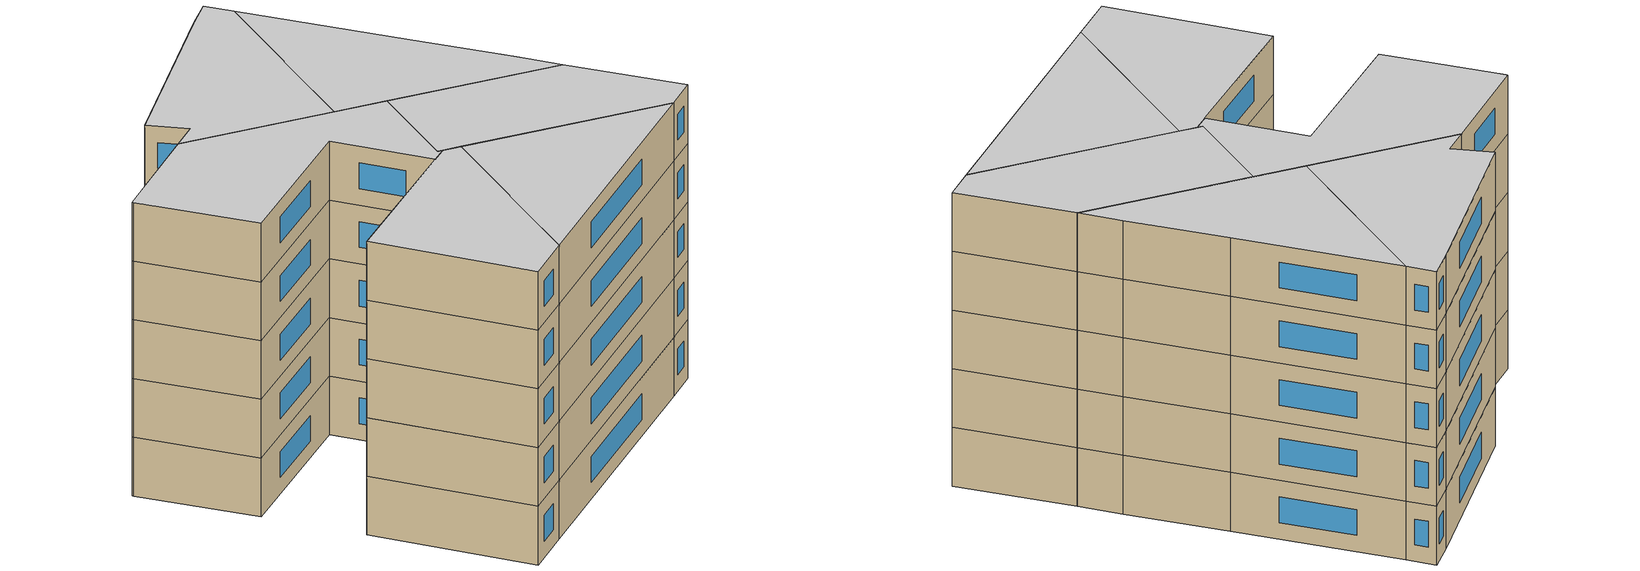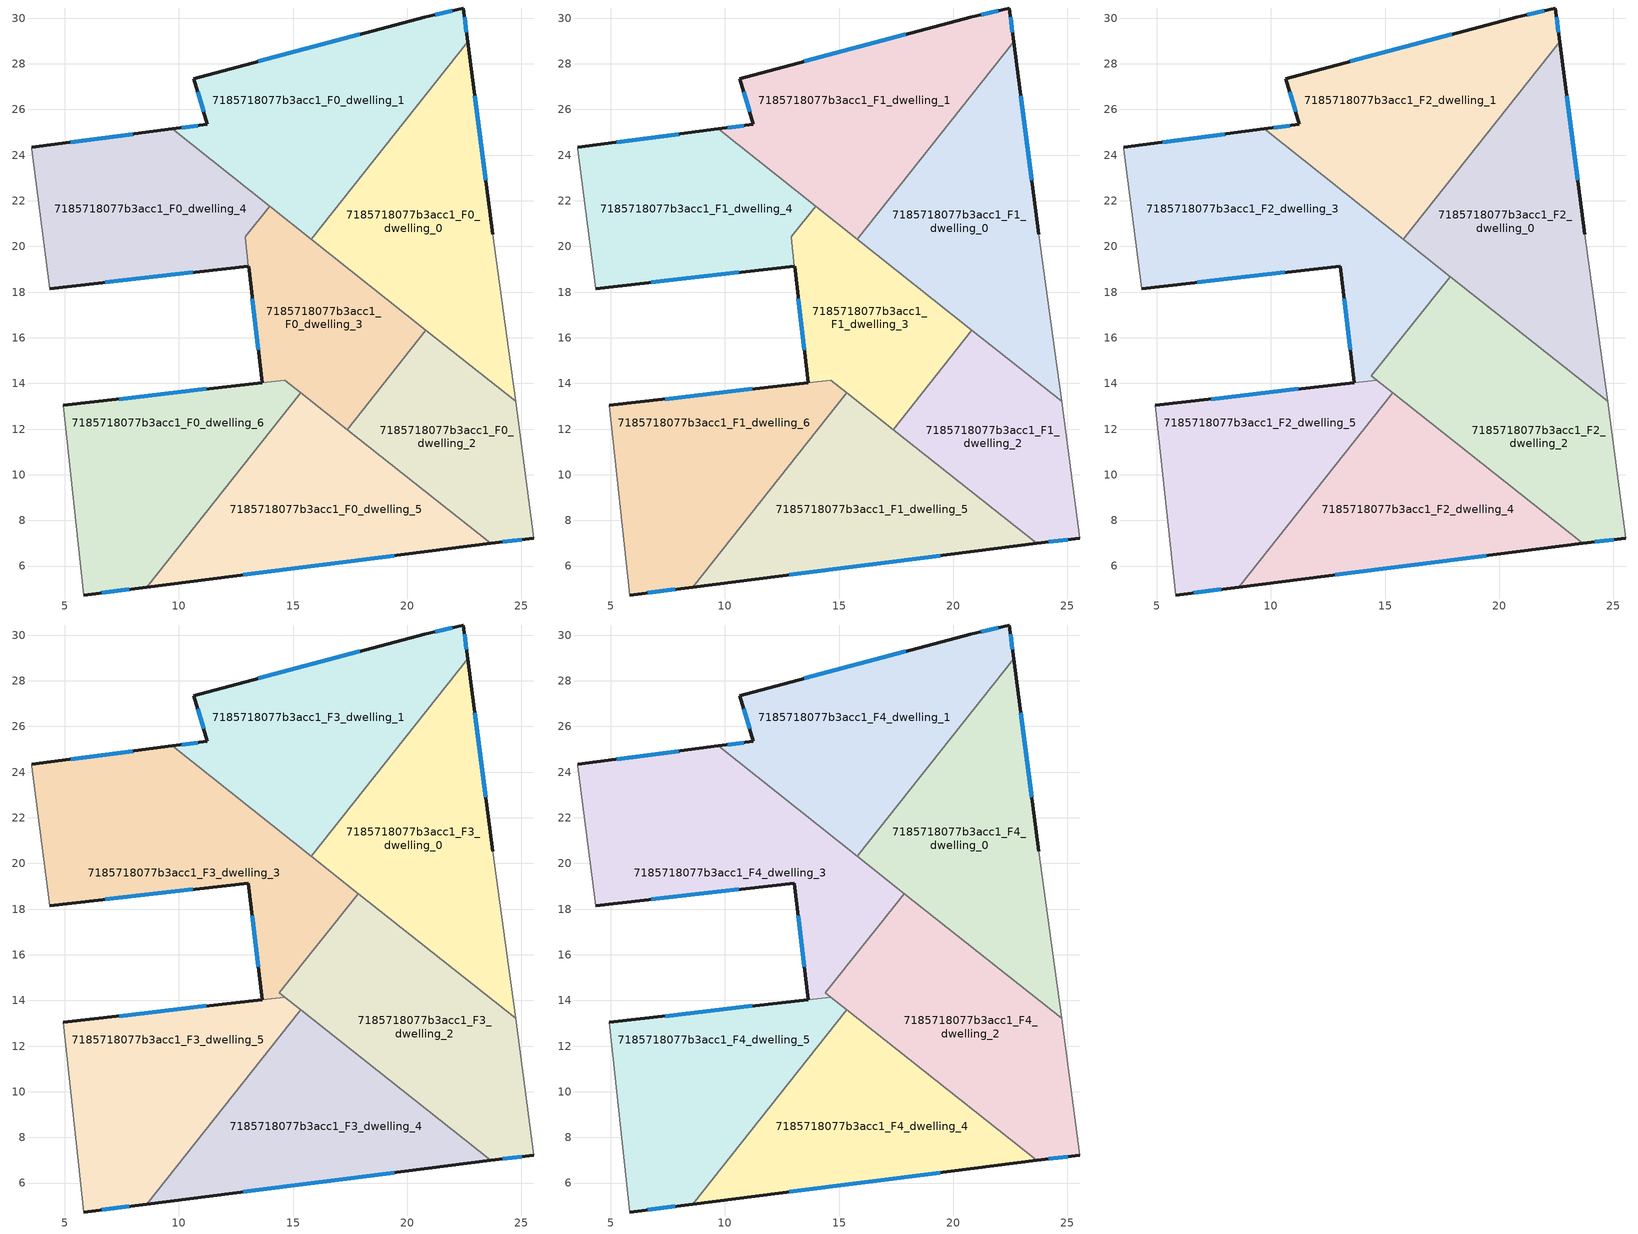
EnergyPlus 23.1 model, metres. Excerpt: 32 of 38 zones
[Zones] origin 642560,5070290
7185718077b3acc1_F0_dwelling_0
 floor ground (EU_floor_Construction): 22.65,28.97 23.75,20.54 24.45,15.44 24.75,13.21 15.79,20.32 z0
 wall outside (EU_wall_Construction): 23.75,20.54 22.65,28.97 z0:3
 wall to 7185718077b3acc1_F0_dwelling_1 (EU_wall_Construction): 22.65,28.97 15.79,20.32 z0:3
 wall adiabatic (EU_wall_Construction): 24.75,13.21 24.45,15.44 23.75,20.54 z0:3
 wall to 7185718077b3acc1_F0_dwelling_3 (EU_wall_Construction): 15.79,20.32 20.82,16.33 z0:3
 wall to 7185718077b3acc1_F0_dwelling_2 (EU_wall_Construction): 20.82,16.33 24.75,13.21 z0:3
 window (EU_Window_Construction): 23.44,22.9 22.96,26.61 z0.84:2.16
7185718077b3acc1_F0_dwelling_1
 floor ground (EU_floor_Construction): 22.45,30.45 22.65,28.97 15.79,20.32 9.7,25.15 11.25,25.35 10.65,27.35 20.75,30.05 z0
 wall outside (EU_wall_Construction): 22.65,28.97 22.45,30.45 20.75,30.05 10.65,27.35 11.25,25.35 9.7,25.15 z0:3
 wall to 7185718077b3acc1_F0_dwelling_4 (EU_wall_Construction): 9.7,25.15 13.97,21.76 z0:3
 wall to 7185718077b3acc1_F0_dwelling_3 (EU_wall_Construction): 13.97,21.76 15.79,20.32 z0:3
 window (EU_Window_Construction): 10.81,25.29 10.13,25.2 / 10.81,26.79 11.08,25.91 / 17.92,29.29 13.48,28.1 / 21.98,30.33 21.23,30.16 / 22.59,29.38 22.51,30.03 z0.84:2.16
7185718077b3acc1_F0_dwelling_2
 floor ground (EU_floor_Construction): 24.75,13.21 25.55,7.23 23.66,6.99 17.36,11.98 20.82,16.33 z0
 wall outside (EU_wall_Construction): 23.66,6.99 25.55,7.23 z0:3
 wall adiabatic (EU_wall_Construction): 25.55,7.23 24.75,13.21 z0:3
 wall to 7185718077b3acc1_F0_dwelling_3 (EU_wall_Construction): 20.82,16.33 17.36,11.98 z0:3
 wall to 7185718077b3acc1_F0_dwelling_5 (EU_wall_Construction): 17.36,11.98 23.66,6.99 z0:3
 window (EU_Window_Construction): 24.19,7.06 25.02,7.16 z0.84:2.16
7185718077b3acc1_F0_dwelling_3
 floor ground (EU_floor_Construction): 20.82,16.33 17.36,11.98 14.63,14.15 13.65,14.04 12.9,20.41 13.97,21.76 z0
 wall outside (EU_wall_Construction): 13.05,19.14 13.65,14.04 z0:3
 wall to 7185718077b3acc1_F0_dwelling_4 (EU_wall_Construction): 12.9,20.41 13.05,19.14 / 13.97,21.76 12.9,20.42 z0:3
 wall to 7185718077b3acc1_F0_dwelling_6 (EU_wall_Construction): 13.65,14.04 14.63,14.15 15.34,13.59 z0:3
 wall to 7185718077b3acc1_F0_dwelling_5 (EU_wall_Construction): 15.34,13.59 17.37,11.98 z0:3
 window (EU_Window_Construction): 13.21,17.71 13.48,15.47 z0.84:2.16
7185718077b3acc1_F0_dwelling_4
 floor ground (EU_floor_Construction): 13.97,21.76 12.9,20.41 13.05,19.14 4.34,18.14 3.54,24.25 3.54,24.35 9.7,25.15 z0
 wall outside (EU_wall_Construction): 9.7,25.15 3.54,24.35 / 4.34,18.14 13.05,19.14 z0:3
 wall adiabatic (EU_wall_Construction): 3.54,24.35 3.54,24.25 4.34,18.14 z0:3
 window (EU_Window_Construction): 7.97,24.92 5.27,24.57 / 6.78,18.42 10.61,18.86 z0.84:2.16
7185718077b3acc1_F0_dwelling_5
 floor ground (EU_floor_Construction): 23.66,6.99 8.6,5.08 15.34,13.59 z0
 wall outside (EU_wall_Construction): 8.6,5.08 23.66,6.99 z0:3
 wall to 7185718077b3acc1_F0_dwelling_6 (EU_wall_Construction): 15.34,13.59 8.6,5.08 z0:3
 window (EU_Window_Construction): 12.82,5.62 19.44,6.45 z0.84:2.16
7185718077b3acc1_F0_dwelling_6
 floor ground (EU_floor_Construction): 15.34,13.59 8.6,5.08 5.84,4.73 4.94,13.04 14.63,14.15 z0
 wall outside (EU_wall_Construction): 13.64,14.04 4.94,13.04 / 5.84,4.73 8.6,5.08 z0:3
 wall adiabatic (EU_wall_Construction): 4.94,13.04 5.84,4.73 z0:3
 window (EU_Window_Construction): 11.2,13.76 7.38,13.32 / 6.61,4.83 7.82,4.98 z0.84:2.16
7185718077b3acc1_F1_dwelling_0
 floor to 7185718077b3acc1_F0_dwelling_0 (EU_floor_Construction): 22.65,28.97 23.75,20.54 24.45,15.44 24.75,13.21 15.79,20.32 z3
 wall outside (EU_wall_Construction): 23.75,20.54 22.65,28.97 z3:6
 wall to 7185718077b3acc1_F1_dwelling_1 (EU_wall_Construction): 22.65,28.97 15.79,20.32 z3:6
 wall adiabatic (EU_wall_Construction): 24.75,13.21 24.45,15.44 23.75,20.54 z3:6
 wall to 7185718077b3acc1_F1_dwelling_3 (EU_wall_Construction): 15.79,20.32 20.82,16.33 z3:6
 wall to 7185718077b3acc1_F1_dwelling_2 (EU_wall_Construction): 20.82,16.33 24.75,13.21 z3:6
 window (EU_Window_Construction): 23.44,22.9 22.96,26.61 z3.84:5.16
7185718077b3acc1_F1_dwelling_1
 floor to 7185718077b3acc1_F0_dwelling_1 (EU_floor_Construction): 22.45,30.45 22.65,28.97 15.79,20.32 9.7,25.15 11.25,25.35 10.65,27.35 20.75,30.05 z3
 wall outside (EU_wall_Construction): 22.65,28.97 22.45,30.45 20.75,30.05 10.65,27.35 11.25,25.35 9.7,25.15 z3:6
 wall to 7185718077b3acc1_F1_dwelling_4 (EU_wall_Construction): 9.7,25.15 13.97,21.76 z3:6
 wall to 7185718077b3acc1_F1_dwelling_3 (EU_wall_Construction): 13.97,21.76 15.79,20.32 z3:6
 window (EU_Window_Construction): 10.81,25.29 10.13,25.2 / 10.81,26.79 11.08,25.91 / 17.92,29.29 13.48,28.1 / 21.98,30.33 21.23,30.16 / 22.59,29.38 22.51,30.03 z3.84:5.16
7185718077b3acc1_F1_dwelling_2
 floor to 7185718077b3acc1_F0_dwelling_2 (EU_floor_Construction): 24.75,13.21 25.55,7.23 23.66,6.99 17.36,11.98 20.82,16.33 z3
 wall outside (EU_wall_Construction): 23.66,6.99 25.55,7.23 z3:6
 wall adiabatic (EU_wall_Construction): 25.55,7.23 24.75,13.21 z3:6
 wall to 7185718077b3acc1_F1_dwelling_3 (EU_wall_Construction): 20.82,16.33 17.36,11.98 z3:6
 wall to 7185718077b3acc1_F1_dwelling_5 (EU_wall_Construction): 17.36,11.98 23.66,6.99 z3:6
 window (EU_Window_Construction): 24.19,7.06 25.02,7.16 z3.84:5.16
7185718077b3acc1_F1_dwelling_3
 floor to 7185718077b3acc1_F0_dwelling_3 (EU_floor_Construction): 20.82,16.33 17.36,11.98 14.63,14.15 13.65,14.04 12.9,20.42 13.97,21.76 z3
 wall outside (EU_wall_Construction): 13.05,19.14 13.65,14.04 z3:6
 wall to 7185718077b3acc1_F1_dwelling_4 (EU_wall_Construction): 12.9,20.41 13.05,19.14 / 13.97,21.76 12.9,20.42 z3:6
 wall to 7185718077b3acc1_F1_dwelling_6 (EU_wall_Construction): 13.65,14.04 14.63,14.15 15.34,13.59 z3:6
 wall to 7185718077b3acc1_F1_dwelling_5 (EU_wall_Construction): 15.34,13.59 17.37,11.98 z3:6
 window (EU_Window_Construction): 13.21,17.71 13.48,15.47 z3.84:5.16
7185718077b3acc1_F1_dwelling_4
 floor to 7185718077b3acc1_F0_dwelling_4 (EU_floor_Construction): 13.97,21.76 12.9,20.41 13.05,19.14 4.34,18.14 3.54,24.25 3.54,24.35 9.7,25.15 z3
 wall outside (EU_wall_Construction): 9.7,25.15 3.54,24.35 / 4.34,18.14 13.05,19.14 z3:6
 wall adiabatic (EU_wall_Construction): 3.54,24.35 3.54,24.25 4.34,18.14 z3:6
 window (EU_Window_Construction): 7.97,24.92 5.27,24.57 / 6.78,18.42 10.61,18.86 z3.84:5.16
7185718077b3acc1_F1_dwelling_5
 floor to 7185718077b3acc1_F0_dwelling_5 (EU_floor_Construction): 23.66,6.99 8.6,5.08 15.34,13.59 z3
 wall outside (EU_wall_Construction): 8.6,5.08 23.66,6.99 z3:6
 wall to 7185718077b3acc1_F1_dwelling_6 (EU_wall_Construction): 15.34,13.59 8.6,5.08 z3:6
 window (EU_Window_Construction): 12.82,5.62 19.44,6.45 z3.84:5.16
7185718077b3acc1_F1_dwelling_6
 floor to 7185718077b3acc1_F0_dwelling_6 (EU_floor_Construction): 15.34,13.59 8.6,5.08 5.84,4.73 4.94,13.04 14.63,14.15 z3
 wall outside (EU_wall_Construction): 13.64,14.04 4.94,13.04 / 5.84,4.73 8.6,5.08 z3:6
 wall adiabatic (EU_wall_Construction): 4.94,13.04 5.84,4.73 z3:6
 window (EU_Window_Construction): 11.2,13.76 7.38,13.32 / 6.61,4.83 7.82,4.98 z3.84:5.16
7185718077b3acc1_F2_dwelling_0
 floor to 7185718077b3acc1_F1_dwelling_0 (EU_floor_Construction): 22.65,28.97 23.75,20.54 24.45,15.44 24.75,13.21 15.79,20.32 z6
 wall outside (EU_wall_Construction): 23.75,20.54 22.65,28.97 z6:9
 wall to 7185718077b3acc1_F2_dwelling_1 (EU_wall_Construction): 22.65,28.97 15.79,20.32 z6:9
 wall adiabatic (EU_wall_Construction): 24.75,13.21 24.45,15.44 23.75,20.54 z6:9
 wall to 7185718077b3acc1_F2_dwelling_2 (EU_wall_Construction): 17.85,18.68 24.75,13.21 z6:9
 wall to 7185718077b3acc1_F2_dwelling_3 (EU_wall_Construction): 15.79,20.32 17.85,18.68 z6:9
 window (EU_Window_Construction): 23.44,22.9 22.96,26.61 z6.84:8.16
7185718077b3acc1_F2_dwelling_1
 floor to 7185718077b3acc1_F1_dwelling_1 (EU_floor_Construction): 22.45,30.45 22.65,28.97 15.79,20.32 9.7,25.15 11.25,25.35 10.65,27.35 20.75,30.05 z6
 wall outside (EU_wall_Construction): 22.65,28.97 22.45,30.45 20.75,30.05 10.65,27.35 11.25,25.35 9.7,25.15 z6:9
 wall to 7185718077b3acc1_F2_dwelling_3 (EU_wall_Construction): 9.7,25.15 15.79,20.32 z6:9
 window (EU_Window_Construction): 10.81,25.29 10.13,25.2 / 10.81,26.79 11.08,25.91 / 17.92,29.29 13.48,28.1 / 21.98,30.33 21.23,30.16 / 22.59,29.38 22.51,30.03 z6.84:8.16
7185718077b3acc1_F2_dwelling_2
 floor to 7185718077b3acc1_F1_dwelling_2 (EU_floor_Construction): 24.75,13.21 25.55,7.23 23.66,6.99 17.37,11.98 20.82,16.33 z6
 floor to 7185718077b3acc1_F1_dwelling_3 (EU_floor_Construction): 20.82,16.33 17.37,11.98 14.4,14.33 17.85,18.68 z6
 wall outside (EU_wall_Construction): 23.66,6.99 25.55,7.23 z6:9
 wall adiabatic (EU_wall_Construction): 25.55,7.23 24.75,13.21 z6:9
 wall to 7185718077b3acc1_F2_dwelling_3 (EU_wall_Construction): 17.85,18.68 14.4,14.33 14.63,14.15 z6:9
 wall to 7185718077b3acc1_F2_dwelling_4 (EU_wall_Construction): 15.34,13.59 23.66,6.99 z6:9
 wall to 7185718077b3acc1_F2_dwelling_5 (EU_wall_Construction): 14.63,14.15 15.34,13.59 z6:9
 window (EU_Window_Construction): 24.19,7.06 25.02,7.16 z6.84:8.16
7185718077b3acc1_F2_dwelling_3
 floor to 7185718077b3acc1_F1_dwelling_3 (EU_floor_Construction): 17.85,18.68 14.4,14.33 14.63,14.15 13.65,14.04 12.9,20.42 13.97,21.76 z6
 floor to 7185718077b3acc1_F1_dwelling_4 (EU_floor_Construction): 13.97,21.76 12.9,20.41 13.05,19.14 4.34,18.14 3.54,24.25 3.54,24.35 9.7,25.15 z6
 wall outside (EU_wall_Construction): 4.34,18.14 13.05,19.14 13.65,14.04 / 9.7,25.15 3.54,24.35 z6:9
 wall adiabatic (EU_wall_Construction): 3.54,24.35 3.54,24.25 4.34,18.14 z6:9
 wall to 7185718077b3acc1_F2_dwelling_5 (EU_wall_Construction): 13.65,14.04 14.63,14.15 z6:9
 window (EU_Window_Construction): 6.78,18.42 10.61,18.86 / 7.97,24.92 5.27,24.57 / 13.21,17.71 13.48,15.47 z6.84:8.16
7185718077b3acc1_F2_dwelling_4
 floor to 7185718077b3acc1_F1_dwelling_5 (EU_floor_Construction): 23.66,6.99 8.6,5.08 15.34,13.59 z6
 wall outside (EU_wall_Construction): 8.6,5.08 23.66,6.99 z6:9
 wall to 7185718077b3acc1_F2_dwelling_5 (EU_wall_Construction): 15.34,13.59 8.6,5.08 z6:9
 window (EU_Window_Construction): 12.82,5.62 19.44,6.45 z6.84:8.16
7185718077b3acc1_F2_dwelling_5
 floor to 7185718077b3acc1_F1_dwelling_6 (EU_floor_Construction): 15.34,13.59 8.6,5.08 5.84,4.73 4.94,13.04 14.63,14.15 z6
 wall outside (EU_wall_Construction): 13.64,14.04 4.94,13.04 / 5.84,4.73 8.6,5.08 z6:9
 wall adiabatic (EU_wall_Construction): 4.94,13.04 5.84,4.73 z6:9
 window (EU_Window_Construction): 11.2,13.76 7.38,13.32 / 6.61,4.83 7.82,4.98 z6.84:8.16
7185718077b3acc1_F3_dwelling_0
 floor to 7185718077b3acc1_F2_dwelling_0 (EU_floor_Construction): 22.65,28.97 23.75,20.54 24.45,15.44 24.75,13.21 15.79,20.32 z9
 wall outside (EU_wall_Construction): 23.75,20.54 22.65,28.97 z9:12
 wall to 7185718077b3acc1_F3_dwelling_1 (EU_wall_Construction): 22.65,28.97 15.79,20.32 z9:12
 wall adiabatic (EU_wall_Construction): 24.75,13.21 24.45,15.44 23.75,20.54 z9:12
 wall to 7185718077b3acc1_F3_dwelling_2 (EU_wall_Construction): 17.85,18.68 24.75,13.21 z9:12
 wall to 7185718077b3acc1_F3_dwelling_3 (EU_wall_Construction): 15.79,20.32 17.85,18.68 z9:12
 window (EU_Window_Construction): 23.44,22.9 22.96,26.61 z9.84:11.16
7185718077b3acc1_F3_dwelling_1
 floor to 7185718077b3acc1_F2_dwelling_1 (EU_floor_Construction): 22.45,30.45 22.65,28.97 15.79,20.32 9.7,25.15 11.25,25.35 10.65,27.35 20.75,30.05 z9
 wall outside (EU_wall_Construction): 22.65,28.97 22.45,30.45 20.75,30.05 10.65,27.35 11.25,25.35 9.7,25.15 z9:12
 wall to 7185718077b3acc1_F3_dwelling_3 (EU_wall_Construction): 9.7,25.15 15.79,20.32 z9:12
 window (EU_Window_Construction): 10.81,25.29 10.13,25.2 / 10.81,26.79 11.08,25.91 / 17.92,29.29 13.48,28.1 / 21.98,30.33 21.23,30.16 / 22.59,29.38 22.51,30.03 z9.84:11.16
7185718077b3acc1_F3_dwelling_2
 floor to 7185718077b3acc1_F2_dwelling_2 (EU_floor_Construction): 24.75,13.21 25.55,7.23 23.66,6.99 14.4,14.33 17.85,18.68 z9
 wall outside (EU_wall_Construction): 23.66,6.99 25.55,7.23 z9:12
 wall adiabatic (EU_wall_Construction): 25.55,7.23 24.75,13.21 z9:12
 wall to 7185718077b3acc1_F3_dwelling_3 (EU_wall_Construction): 17.85,18.68 14.4,14.33 14.63,14.15 z9:12
 wall to 7185718077b3acc1_F3_dwelling_4 (EU_wall_Construction): 15.34,13.59 23.66,6.99 z9:12
 wall to 7185718077b3acc1_F3_dwelling_5 (EU_wall_Construction): 14.63,14.15 15.34,13.59 z9:12
 window (EU_Window_Construction): 24.19,7.06 25.02,7.16 z9.84:11.16
7185718077b3acc1_F3_dwelling_3
 floor to 7185718077b3acc1_F2_dwelling_3 (EU_floor_Construction): 17.85,18.68 14.4,14.33 14.63,14.15 13.65,14.04 13.05,19.14 4.34,18.14 3.54,24.25 3.54,24.35 9.7,25.15 z9
 wall outside (EU_wall_Construction): 4.34,18.14 13.05,19.14 13.65,14.04 / 9.7,25.15 3.54,24.35 z9:12
 wall adiabatic (EU_wall_Construction): 3.54,24.35 3.54,24.25 4.34,18.14 z9:12
 wall to 7185718077b3acc1_F3_dwelling_5 (EU_wall_Construction): 13.65,14.04 14.63,14.15 z9:12
 window (EU_Window_Construction): 6.78,18.42 10.61,18.86 / 7.97,24.92 5.27,24.57 / 13.21,17.71 13.48,15.47 z9.84:11.16
7185718077b3acc1_F3_dwelling_4
 floor to 7185718077b3acc1_F2_dwelling_4 (EU_floor_Construction): 23.66,6.99 8.6,5.08 15.34,13.59 z9
 wall outside (EU_wall_Construction): 8.6,5.08 23.66,6.99 z9:12
 wall to 7185718077b3acc1_F3_dwelling_5 (EU_wall_Construction): 15.34,13.59 8.6,5.08 z9:12
 window (EU_Window_Construction): 12.82,5.62 19.44,6.45 z9.84:11.16
7185718077b3acc1_F3_dwelling_5
 floor to 7185718077b3acc1_F2_dwelling_5 (EU_floor_Construction): 15.34,13.59 8.6,5.08 5.84,4.73 4.94,13.04 14.63,14.15 z9
 wall outside (EU_wall_Construction): 13.64,14.04 4.94,13.04 / 5.84,4.73 8.6,5.08 z9:12
 wall adiabatic (EU_wall_Construction): 4.94,13.04 5.84,4.73 z9:12
 window (EU_Window_Construction): 11.2,13.76 7.38,13.32 / 6.61,4.83 7.82,4.98 z9.84:11.16
7185718077b3acc1_F4_dwelling_0
 floor to 7185718077b3acc1_F3_dwelling_0 (EU_floor_Construction): 22.65,28.97 23.75,20.54 24.45,15.44 24.75,13.21 15.79,20.32 z12
 wall outside (EU_wall_Construction): 23.75,20.54 22.65,28.97 z12:15
 wall to 7185718077b3acc1_F4_dwelling_1 (EU_wall_Construction): 22.65,28.97 15.79,20.32 z12:15
 wall adiabatic (EU_wall_Construction): 24.75,13.21 24.45,15.44 23.75,20.54 z12:15
 wall to 7185718077b3acc1_F4_dwelling_2 (EU_wall_Construction): 17.85,18.68 24.75,13.21 z12:15
 wall to 7185718077b3acc1_F4_dwelling_3 (EU_wall_Construction): 15.79,20.32 17.85,18.68 z12:15
 window (EU_Window_Construction): 23.44,22.9 22.96,26.61 z12.84:14.16
 ceiling to 7185718077b3acc1_F5_dwelling_0 (EU_floor_Construction): 24.75,13.21 24.45,15.44 23.75,20.54 22.65,28.97 15.79,20.32 z15
7185718077b3acc1_F4_dwelling_1
 floor to 7185718077b3acc1_F3_dwelling_1 (EU_floor_Construction): 22.45,30.45 22.65,28.97 15.79,20.32 9.7,25.15 11.25,25.35 10.65,27.35 20.75,30.05 z12
 wall outside (EU_wall_Construction): 22.65,28.97 22.45,30.45 20.75,30.05 10.65,27.35 11.25,25.35 9.7,25.15 z12:15
 wall to 7185718077b3acc1_F4_dwelling_3 (EU_wall_Construction): 9.7,25.15 15.79,20.32 z12:15
 window (EU_Window_Construction): 10.81,25.29 10.13,25.2 / 10.81,26.79 11.08,25.91 / 17.92,29.29 13.48,28.1 / 21.98,30.33 21.23,30.16 / 22.59,29.38 22.51,30.03 z12.84:14.16
 ceiling to 7185718077b3acc1_F5_dwelling_1 (EU_floor_Construction): 15.79,20.32 22.65,28.97 22.45,30.45 20.75,30.05 10.65,27.35 11.25,25.35 9.7,25.15 z15
7185718077b3acc1_F4_dwelling_2
 floor to 7185718077b3acc1_F3_dwelling_2 (EU_floor_Construction): 24.75,13.21 25.55,7.23 23.66,6.99 14.4,14.33 17.85,18.68 z12
 wall outside (EU_wall_Construction): 23.66,6.99 25.55,7.23 z12:15
 wall adiabatic (EU_wall_Construction): 25.55,7.23 24.75,13.21 z12:15
 wall to 7185718077b3acc1_F4_dwelling_3 (EU_wall_Construction): 17.85,18.68 14.4,14.33 14.63,14.15 z12:15
 wall to 7185718077b3acc1_F4_dwelling_4 (EU_wall_Construction): 15.34,13.59 23.66,6.99 z12:15
 wall to 7185718077b3acc1_F4_dwelling_5 (EU_wall_Construction): 14.63,14.15 15.34,13.59 z12:15
 window (EU_Window_Construction): 24.19,7.06 25.02,7.16 z12.84:14.16
 ceiling to 7185718077b3acc1_F5_dwelling_2 (EU_floor_Construction): 25.55,7.23 24.75,13.21 17.85,18.68 14.4,14.33 23.66,6.99 z15
7185718077b3acc1_F4_dwelling_3
 floor to 7185718077b3acc1_F3_dwelling_3 (EU_floor_Construction): 17.85,18.68 14.4,14.33 14.63,14.15 13.65,14.04 13.05,19.14 4.34,18.14 3.54,24.25 3.54,24.35 9.7,25.15 z12
 wall outside (EU_wall_Construction): 4.34,18.14 13.05,19.14 13.65,14.04 / 9.7,25.15 3.54,24.35 z12:15
 wall adiabatic (EU_wall_Construction): 3.54,24.35 3.54,24.25 4.34,18.14 z12:15
 wall to 7185718077b3acc1_F4_dwelling_5 (EU_wall_Construction): 13.65,14.04 14.63,14.15 z12:15
 window (EU_Window_Construction): 6.78,18.42 10.61,18.86 / 7.97,24.92 5.27,24.57 / 13.21,17.71 13.48,15.47 z12.84:14.16
 ceiling to 7185718077b3acc1_F5_dwelling_3 (EU_floor_Construction): 14.63,14.15 14.4,14.33 17.85,18.68 9.7,25.15 3.54,24.35 3.54,24.25 4.34,18.14 13.05,19.14 13.65,14.04 z15
7185718077b3acc1_F4_dwelling_4
 floor to 7185718077b3acc1_F3_dwelling_4 (EU_floor_Construction): 23.66,6.99 8.6,5.08 15.34,13.59 z12
 wall outside (EU_wall_Construction): 8.6,5.08 23.66,6.99 z12:15
 wall to 7185718077b3acc1_F4_dwelling_5 (EU_wall_Construction): 15.34,13.59 8.6,5.08 z12:15
 window (EU_Window_Construction): 12.82,5.62 19.44,6.45 z12.84:14.16
 ceiling to 7185718077b3acc1_F5_dwelling_4 (EU_floor_Construction): 23.66,6.99 15.34,13.59 8.6,5.08 z15
7185718077b3acc1_F4_dwelling_5
 floor to 7185718077b3acc1_F3_dwelling_5 (EU_floor_Construction): 15.34,13.59 8.6,5.08 5.84,4.73 4.94,13.04 14.63,14.15 z12
 wall outside (EU_wall_Construction): 13.64,14.04 4.94,13.04 / 5.84,4.73 8.6,5.08 z12:15
 wall adiabatic (EU_wall_Construction): 4.94,13.04 5.84,4.73 z12:15
 window (EU_Window_Construction): 11.2,13.76 7.38,13.32 / 6.61,4.83 7.82,4.98 z12.84:14.16
 ceiling to 7185718077b3acc1_F5_dwelling_5 (EU_floor_Construction): 8.6,5.08 15.34,13.59 14.63,14.15 4.94,13.04 5.84,4.73 z15
[Building]
EU S2 Campaign: North Axis=0; Terrain=City; Solar Distribution=FullExterior
[Site:Location]
Lyon-Bron: Latitude=45.75; Longitude=5; Time Zone=1; Elevation=198
[SizingPeriod:WeatherFileDays]
AnnualSizingPeriod: Begin Month=1; Begin Day of Month=1; End Month=12; End Day of Month=31; Day of Week for Start Day=Monday; Use Weather File Daylight Saving Period=No; Use Weather File Rain and Snow Indicators=No
[MATERIAL]
EU_InternalMass_Material: Roughness=MediumRough; Thickness=0.1; Conductivity=1; Density=1800; Specific Heat=900; Thermal Absorptance=0.9; Solar Absorptance=0.7; Visible Absorptance=0.7
[MATERIAL:NOMASS] Roughness=MediumRough; Thermal Absorptance=0.9; Solar Absorptance=0.7; Visible Absorptance=0.7
Name | Thermal Resistance
EU_wall_NoMass | 0.776494
EU_floor_NoMass | 0.421597
[WINDOWMATERIAL:SIMPLEGLAZINGSYSTEM]
EU_Window_SimpleGlazing: UFactor=4.24961; Solar Heat Gain Coefficient=0.83; Visible Transmittance=0.83
[CONSTRUCTION]
EU_wall_Construction: EU_wall_NoMass
EU_floor_Construction: EU_floor_NoMass
EU_Window_Construction: EU_Window_SimpleGlazing
EU_InternalMass_Construction: EU_InternalMass_Material
[ZONE] Type=1; Multiplier=1; Ceiling Height=autocalculate; Floor Area=autocalculate; Part of Total Floor Area=Yes
Name | Volume
7185718077b3acc1_F0_dwelling_0; 7185718077b3acc1_F1_dwelling_0; 7185718077b3acc1_F2_dwelling_0; 7185718077b3acc1_F3_dwelling_0; 7185718077b3acc1_F4_dwelling_0 | 189.045
7185718077b3acc1_F0_dwelling_1; 7185718077b3acc1_F1_dwelling_1; 7185718077b3acc1_F2_dwelling_1; 7185718077b3acc1_F3_dwelling_1; 7185718077b3acc1_F4_dwelling_1 | 189.064
7185718077b3acc1_F0_dwelling_2; 7185718077b3acc1_F1_dwelling_2 | 126.037
7185718077b3acc1_F2_dwelling_2; 7185718077b3acc1_F3_dwelling_2; 7185718077b3acc1_F4_dwelling_2 | 189.046
7185718077b3acc1_F0_dwelling_3 | 125.054
7185718077b3acc1_F1_dwelling_3 | 125.022
7185718077b3acc1_F2_dwelling_3; 7185718077b3acc1_F3_dwelling_3; 7185718077b3acc1_F4_dwelling_3 | 222.967
7185718077b3acc1_F0_dwelling_4; 7185718077b3acc1_F1_dwelling_4 | 160.95
7185718077b3acc1_F2_dwelling_4; 7185718077b3acc1_F3_dwelling_4; 7185718077b3acc1_F4_dwelling_4; 7185718077b3acc1_F0_dwelling_5; 7185718077b3acc1_F1_dwelling_5 | 172.86
7185718077b3acc1_F2_dwelling_5; 7185718077b3acc1_F0_dwelling_6 | 171.385
7185718077b3acc1_F3_dwelling_5; 7185718077b3acc1_F4_dwelling_5; 7185718077b3acc1_F1_dwelling_6 | 171.334
[INTERNALMASS] Construction=EU_InternalMass_Construction
Name | Zone or ZoneList | Surface Area
7185718077b3acc1_F0_dwelling_0_EU_InternalMass | 7185718077b3acc1_F0_dwelling_0 | 63.0152
7185718077b3acc1_F0_dwelling_1_EU_InternalMass | 7185718077b3acc1_F0_dwelling_1 | 63.0216
7185718077b3acc1_F0_dwelling_2_EU_InternalMass | 7185718077b3acc1_F0_dwelling_2 | 42.0121
7185718077b3acc1_F0_dwelling_3_EU_InternalMass | 7185718077b3acc1_F0_dwelling_3 | 41.6803
7185718077b3acc1_F0_dwelling_4_EU_InternalMass | 7185718077b3acc1_F0_dwelling_4 | 53.652
7185718077b3acc1_F0_dwelling_5_EU_InternalMass | 7185718077b3acc1_F0_dwelling_5 | 57.6203
7185718077b3acc1_F0_dwelling_6_EU_InternalMass | 7185718077b3acc1_F0_dwelling_6 | 57.1239
7185718077b3acc1_F1_dwelling_0_EU_InternalMass | 7185718077b3acc1_F1_dwelling_0 | 63.0152
7185718077b3acc1_F1_dwelling_1_EU_InternalMass | 7185718077b3acc1_F1_dwelling_1 | 63.0216
7185718077b3acc1_F1_dwelling_2_EU_InternalMass | 7185718077b3acc1_F1_dwelling_2 | 42.0121
7185718077b3acc1_F1_dwelling_3_EU_InternalMass | 7185718077b3acc1_F1_dwelling_3 | 41.6803
7185718077b3acc1_F1_dwelling_4_EU_InternalMass | 7185718077b3acc1_F1_dwelling_4 | 53.652
7185718077b3acc1_F1_dwelling_5_EU_InternalMass | 7185718077b3acc1_F1_dwelling_5 | 57.6203
7185718077b3acc1_F1_dwelling_6_EU_InternalMass | 7185718077b3acc1_F1_dwelling_6 | 57.1239
7185718077b3acc1_F2_dwelling_0_EU_InternalMass | 7185718077b3acc1_F2_dwelling_0 | 63.0152
7185718077b3acc1_F2_dwelling_1_EU_InternalMass | 7185718077b3acc1_F2_dwelling_1 | 63.0216
7185718077b3acc1_F2_dwelling_2_EU_InternalMass | 7185718077b3acc1_F2_dwelling_2 | 63.0154
7185718077b3acc1_F2_dwelling_3_EU_InternalMass | 7185718077b3acc1_F2_dwelling_3 | 74.3238
7185718077b3acc1_F2_dwelling_4_EU_InternalMass | 7185718077b3acc1_F2_dwelling_4 | 57.6203
7185718077b3acc1_F2_dwelling_5_EU_InternalMass | 7185718077b3acc1_F2_dwelling_5 | 57.1238
7185718077b3acc1_F3_dwelling_0_EU_InternalMass | 7185718077b3acc1_F3_dwelling_0 | 63.0152
7185718077b3acc1_F3_dwelling_1_EU_InternalMass | 7185718077b3acc1_F3_dwelling_1 | 63.0216
7185718077b3acc1_F3_dwelling_2_EU_InternalMass | 7185718077b3acc1_F3_dwelling_2 | 63.0154
7185718077b3acc1_F3_dwelling_3_EU_InternalMass | 7185718077b3acc1_F3_dwelling_3 | 74.3238
7185718077b3acc1_F3_dwelling_4_EU_InternalMass | 7185718077b3acc1_F3_dwelling_4 | 57.6203
7185718077b3acc1_F3_dwelling_5_EU_InternalMass | 7185718077b3acc1_F3_dwelling_5 | 57.1238
7185718077b3acc1_F4_dwelling_0_EU_InternalMass | 7185718077b3acc1_F4_dwelling_0 | 63.0152
7185718077b3acc1_F4_dwelling_1_EU_InternalMass | 7185718077b3acc1_F4_dwelling_1 | 63.0216
7185718077b3acc1_F4_dwelling_2_EU_InternalMass | 7185718077b3acc1_F4_dwelling_2 | 63.0154
7185718077b3acc1_F4_dwelling_3_EU_InternalMass | 7185718077b3acc1_F4_dwelling_3 | 74.3238
7185718077b3acc1_F4_dwelling_4_EU_InternalMass | 7185718077b3acc1_F4_dwelling_4 | 57.6203
7185718077b3acc1_F4_dwelling_5_EU_InternalMass | 7185718077b3acc1_F4_dwelling_5 | 57.1238
[OTHEREQUIPMENT] Fuel Type=Electricity; Design Level Calculation Method=Watts/Area; Power per Zone Floor Area=1; Fraction Latent=0; Fraction Radiant=0; Fraction Lost=0; Carbon Dioxide Generation Rate=0; EndUse Subcategory=EU_Step8_InternalGains
Name | Zone or ZoneList or Space or SpaceList | Schedule
EU_Step8_InternalGain_7185718077b3acc1_F0_dwelling_0_f000 | 7185718077b3acc1_F0_dwelling_0 | EU_Step8_GainSchedule_7185718077b3acc1_F0_dwelling_0_f000
EU_Step8_InternalGain_7185718077b3acc1_F0_dwelling_1_f000 | 7185718077b3acc1_F0_dwelling_1 | EU_Step8_GainSchedule_7185718077b3acc1_F0_dwelling_1_f000
EU_Step8_InternalGain_7185718077b3acc1_F0_dwelling_2_f000 | 7185718077b3acc1_F0_dwelling_2 | EU_Step8_GainSchedule_7185718077b3acc1_F0_dwelling_2_f000
EU_Step8_InternalGain_7185718077b3acc1_F0_dwelling_3_f000 | 7185718077b3acc1_F0_dwelling_3 | EU_Step8_GainSchedule_7185718077b3acc1_F0_dwelling_3_f000
EU_Step8_InternalGain_7185718077b3acc1_F0_dwelling_4_f000 | 7185718077b3acc1_F0_dwelling_4 | EU_Step8_GainSchedule_7185718077b3acc1_F0_dwelling_4_f000
EU_Step8_InternalGain_7185718077b3acc1_F0_dwelling_5_f000 | 7185718077b3acc1_F0_dwelling_5 | EU_Step8_GainSchedule_7185718077b3acc1_F0_dwelling_5_f000
EU_Step8_InternalGain_7185718077b3acc1_F0_dwelling_6_f000 | 7185718077b3acc1_F0_dwelling_6 | EU_Step8_GainSchedule_7185718077b3acc1_F0_dwelling_6_f000
EU_Step8_InternalGain_7185718077b3acc1_F1_dwelling_0_f000 | 7185718077b3acc1_F1_dwelling_0 | EU_Step8_GainSchedule_7185718077b3acc1_F1_dwelling_0_f000
EU_Step8_InternalGain_7185718077b3acc1_F1_dwelling_1_f000 | 7185718077b3acc1_F1_dwelling_1 | EU_Step8_GainSchedule_7185718077b3acc1_F1_dwelling_1_f000
EU_Step8_InternalGain_7185718077b3acc1_F1_dwelling_2_f000 | 7185718077b3acc1_F1_dwelling_2 | EU_Step8_GainSchedule_7185718077b3acc1_F1_dwelling_2_f000
EU_Step8_InternalGain_7185718077b3acc1_F1_dwelling_3_f000 | 7185718077b3acc1_F1_dwelling_3 | EU_Step8_GainSchedule_7185718077b3acc1_F1_dwelling_3_f000
EU_Step8_InternalGain_7185718077b3acc1_F1_dwelling_4_f000 | 7185718077b3acc1_F1_dwelling_4 | EU_Step8_GainSchedule_7185718077b3acc1_F1_dwelling_4_f000
EU_Step8_InternalGain_7185718077b3acc1_F1_dwelling_5_f000 | 7185718077b3acc1_F1_dwelling_5 | EU_Step8_GainSchedule_7185718077b3acc1_F1_dwelling_5_f000
EU_Step8_InternalGain_7185718077b3acc1_F1_dwelling_6_f000 | 7185718077b3acc1_F1_dwelling_6 | EU_Step8_GainSchedule_7185718077b3acc1_F1_dwelling_6_f000
EU_Step8_InternalGain_7185718077b3acc1_F2_dwelling_0_f000 | 7185718077b3acc1_F2_dwelling_0 | EU_Step8_GainSchedule_7185718077b3acc1_F2_dwelling_0_f000
EU_Step8_InternalGain_7185718077b3acc1_F2_dwelling_1_f000 | 7185718077b3acc1_F2_dwelling_1 | EU_Step8_GainSchedule_7185718077b3acc1_F2_dwelling_1_f000
EU_Step8_InternalGain_7185718077b3acc1_F2_dwelling_2_f000 | 7185718077b3acc1_F2_dwelling_2 | EU_Step8_GainSchedule_7185718077b3acc1_F2_dwelling_2_f000
EU_Step8_InternalGain_7185718077b3acc1_F2_dwelling_3_f000 | 7185718077b3acc1_F2_dwelling_3 | EU_Step8_GainSchedule_7185718077b3acc1_F2_dwelling_3_f000
EU_Step8_InternalGain_7185718077b3acc1_F2_dwelling_4_f000 | 7185718077b3acc1_F2_dwelling_4 | EU_Step8_GainSchedule_7185718077b3acc1_F2_dwelling_4_f000
EU_Step8_InternalGain_7185718077b3acc1_F2_dwelling_5_f000 | 7185718077b3acc1_F2_dwelling_5 | EU_Step8_GainSchedule_7185718077b3acc1_F2_dwelling_5_f000
EU_Step8_InternalGain_7185718077b3acc1_F3_dwelling_0_f000 | 7185718077b3acc1_F3_dwelling_0 | EU_Step8_GainSchedule_7185718077b3acc1_F3_dwelling_0_f000
EU_Step8_InternalGain_7185718077b3acc1_F3_dwelling_1_f000 | 7185718077b3acc1_F3_dwelling_1 | EU_Step8_GainSchedule_7185718077b3acc1_F3_dwelling_1_f000
EU_Step8_InternalGain_7185718077b3acc1_F3_dwelling_2_f000 | 7185718077b3acc1_F3_dwelling_2 | EU_Step8_GainSchedule_7185718077b3acc1_F3_dwelling_2_f000
EU_Step8_InternalGain_7185718077b3acc1_F3_dwelling_3_f000 | 7185718077b3acc1_F3_dwelling_3 | EU_Step8_GainSchedule_7185718077b3acc1_F3_dwelling_3_f000
EU_Step8_InternalGain_7185718077b3acc1_F3_dwelling_4_f000 | 7185718077b3acc1_F3_dwelling_4 | EU_Step8_GainSchedule_7185718077b3acc1_F3_dwelling_4_f000
EU_Step8_InternalGain_7185718077b3acc1_F3_dwelling_5_f000 | 7185718077b3acc1_F3_dwelling_5 | EU_Step8_GainSchedule_7185718077b3acc1_F3_dwelling_5_f000
EU_Step8_InternalGain_7185718077b3acc1_F4_dwelling_0_f000 | 7185718077b3acc1_F4_dwelling_0 | EU_Step8_GainSchedule_7185718077b3acc1_F4_dwelling_0_f000
EU_Step8_InternalGain_7185718077b3acc1_F4_dwelling_1_f000 | 7185718077b3acc1_F4_dwelling_1 | EU_Step8_GainSchedule_7185718077b3acc1_F4_dwelling_1_f000
EU_Step8_InternalGain_7185718077b3acc1_F4_dwelling_2_f000 | 7185718077b3acc1_F4_dwelling_2 | EU_Step8_GainSchedule_7185718077b3acc1_F4_dwelling_2_f000
EU_Step8_InternalGain_7185718077b3acc1_F4_dwelling_3_f000 | 7185718077b3acc1_F4_dwelling_3 | EU_Step8_GainSchedule_7185718077b3acc1_F4_dwelling_3_f000
EU_Step8_InternalGain_7185718077b3acc1_F4_dwelling_4_f000 | 7185718077b3acc1_F4_dwelling_4 | EU_Step8_GainSchedule_7185718077b3acc1_F4_dwelling_4_f000
EU_Step8_InternalGain_7185718077b3acc1_F4_dwelling_5_f000 | 7185718077b3acc1_F4_dwelling_5 | EU_Step8_GainSchedule_7185718077b3acc1_F4_dwelling_5_f000
[ZONEVENTILATION:DESIGNFLOWRATE] Schedule=EU_AlwaysOn; Design Flow Rate Calculation Method=AirChanges/Hour; Air Changes per Hour=0.693814; Ventilation Type=Natural; Fan Pressure Rise=0; Fan Total Efficiency=1; Constant Term Coefficient=1; Temperature Term Coefficient=0; Velocity Term Coefficient=0; Velocity Squared Term Coefficient=0; Minimum Indoor Temperature=-100; Maximum Indoor Temperature=100; Delta Temperature=-100; Minimum Outdoor Temperature=-100; Maximum Outdoor Temperature=100; Maximum Wind Speed=40
Name | Zone or ZoneList or Space or SpaceList
EU_ConstantAir_7185718077b3acc1_F0_dwelling_0 | 7185718077b3acc1_F0_dwelling_0
EU_ConstantAir_7185718077b3acc1_F0_dwelling_1 | 7185718077b3acc1_F0_dwelling_1
EU_ConstantAir_7185718077b3acc1_F0_dwelling_2 | 7185718077b3acc1_F0_dwelling_2
EU_ConstantAir_7185718077b3acc1_F0_dwelling_3 | 7185718077b3acc1_F0_dwelling_3
EU_ConstantAir_7185718077b3acc1_F0_dwelling_4 | 7185718077b3acc1_F0_dwelling_4
EU_ConstantAir_7185718077b3acc1_F0_dwelling_5 | 7185718077b3acc1_F0_dwelling_5
EU_ConstantAir_7185718077b3acc1_F0_dwelling_6 | 7185718077b3acc1_F0_dwelling_6
EU_ConstantAir_7185718077b3acc1_F1_dwelling_0 | 7185718077b3acc1_F1_dwelling_0
EU_ConstantAir_7185718077b3acc1_F1_dwelling_1 | 7185718077b3acc1_F1_dwelling_1
EU_ConstantAir_7185718077b3acc1_F1_dwelling_2 | 7185718077b3acc1_F1_dwelling_2
EU_ConstantAir_7185718077b3acc1_F1_dwelling_3 | 7185718077b3acc1_F1_dwelling_3
EU_ConstantAir_7185718077b3acc1_F1_dwelling_4 | 7185718077b3acc1_F1_dwelling_4
EU_ConstantAir_7185718077b3acc1_F1_dwelling_5 | 7185718077b3acc1_F1_dwelling_5
EU_ConstantAir_7185718077b3acc1_F1_dwelling_6 | 7185718077b3acc1_F1_dwelling_6
EU_ConstantAir_7185718077b3acc1_F2_dwelling_0 | 7185718077b3acc1_F2_dwelling_0
EU_ConstantAir_7185718077b3acc1_F2_dwelling_1 | 7185718077b3acc1_F2_dwelling_1
EU_ConstantAir_7185718077b3acc1_F2_dwelling_2 | 7185718077b3acc1_F2_dwelling_2
EU_ConstantAir_7185718077b3acc1_F2_dwelling_3 | 7185718077b3acc1_F2_dwelling_3
EU_ConstantAir_7185718077b3acc1_F2_dwelling_4 | 7185718077b3acc1_F2_dwelling_4
EU_ConstantAir_7185718077b3acc1_F2_dwelling_5 | 7185718077b3acc1_F2_dwelling_5
EU_ConstantAir_7185718077b3acc1_F3_dwelling_0 | 7185718077b3acc1_F3_dwelling_0
EU_ConstantAir_7185718077b3acc1_F3_dwelling_1 | 7185718077b3acc1_F3_dwelling_1
EU_ConstantAir_7185718077b3acc1_F3_dwelling_2 | 7185718077b3acc1_F3_dwelling_2
EU_ConstantAir_7185718077b3acc1_F3_dwelling_3 | 7185718077b3acc1_F3_dwelling_3
EU_ConstantAir_7185718077b3acc1_F3_dwelling_4 | 7185718077b3acc1_F3_dwelling_4
EU_ConstantAir_7185718077b3acc1_F3_dwelling_5 | 7185718077b3acc1_F3_dwelling_5
EU_ConstantAir_7185718077b3acc1_F4_dwelling_0 | 7185718077b3acc1_F4_dwelling_0
EU_ConstantAir_7185718077b3acc1_F4_dwelling_1 | 7185718077b3acc1_F4_dwelling_1
EU_ConstantAir_7185718077b3acc1_F4_dwelling_2 | 7185718077b3acc1_F4_dwelling_2
EU_ConstantAir_7185718077b3acc1_F4_dwelling_3 | 7185718077b3acc1_F4_dwelling_3
EU_ConstantAir_7185718077b3acc1_F4_dwelling_4 | 7185718077b3acc1_F4_dwelling_4
EU_ConstantAir_7185718077b3acc1_F4_dwelling_5 | 7185718077b3acc1_F4_dwelling_5
[HVACTEMPLATE:THERMOSTAT] Constant Heating Setpoint=20; Constant Cooling Setpoint=50
EU_HeatOnly_7185718077b3acc1_F0_dwelling_0; EU_HeatOnly_7185718077b3acc1_F0_dwelling_1; EU_HeatOnly_7185718077b3acc1_F0_dwelling_2; EU_HeatOnly_7185718077b3acc1_F0_dwelling_3; EU_HeatOnly_7185718077b3acc1_F0_dwelling_4; EU_HeatOnly_7185718077b3acc1_F0_dwelling_5; EU_HeatOnly_7185718077b3acc1_F0_dwelling_6; EU_HeatOnly_7185718077b3acc1_F1_dwelling_0; EU_HeatOnly_7185718077b3acc1_F1_dwelling_1; EU_HeatOnly_7185718077b3acc1_F1_dwelling_2; EU_HeatOnly_7185718077b3acc1_F1_dwelling_3; EU_HeatOnly_7185718077b3acc1_F1_dwelling_4; EU_HeatOnly_7185718077b3acc1_F1_dwelling_5; EU_HeatOnly_7185718077b3acc1_F1_dwelling_6; EU_HeatOnly_7185718077b3acc1_F2_dwelling_0; EU_HeatOnly_7185718077b3acc1_F2_dwelling_1; EU_HeatOnly_7185718077b3acc1_F2_dwelling_2; EU_HeatOnly_7185718077b3acc1_F2_dwelling_3; EU_HeatOnly_7185718077b3acc1_F2_dwelling_4; EU_HeatOnly_7185718077b3acc1_F2_dwelling_5; EU_HeatOnly_7185718077b3acc1_F3_dwelling_0; EU_HeatOnly_7185718077b3acc1_F3_dwelling_1; EU_HeatOnly_7185718077b3acc1_F3_dwelling_2; EU_HeatOnly_7185718077b3acc1_F3_dwelling_3; EU_HeatOnly_7185718077b3acc1_F3_dwelling_4; EU_HeatOnly_7185718077b3acc1_F3_dwelling_5; EU_HeatOnly_7185718077b3acc1_F4_dwelling_0; EU_HeatOnly_7185718077b3acc1_F4_dwelling_1; EU_HeatOnly_7185718077b3acc1_F4_dwelling_2; EU_HeatOnly_7185718077b3acc1_F4_dwelling_3; EU_HeatOnly_7185718077b3acc1_F4_dwelling_4; EU_HeatOnly_7185718077b3acc1_F4_dwelling_5; EU_HeatOnly_7185718077b3acc1_F5_dwelling_0; EU_HeatOnly_7185718077b3acc1_F5_dwelling_1; EU_HeatOnly_7185718077b3acc1_F5_dwelling_2; EU_HeatOnly_7185718077b3acc1_F5_dwelling_3; EU_HeatOnly_7185718077b3acc1_F5_dwelling_4; EU_HeatOnly_7185718077b3acc1_F5_dwelling_5
[HVACTEMPLATE:ZONE:IDEALLOADSAIRSYSTEM] System Availability Schedule=EU_AlwaysOn; Maximum Heating Supply Air Temperature=50; Minimum Cooling Supply Air Temperature=13; Maximum Heating Supply Air Humidity Ratio=0.0156; Minimum Cooling Supply Air Humidity Ratio=0.0077; Heating Limit=NoLimit; Cooling Limit=NoLimit; Heating Availability Schedule=EU_AlwaysOn; Cooling Availability Schedule=EU_CoolingOff; Dehumidification Control Type=ConstantSensibleHeatRatio; Cooling Sensible Heat Ratio=0.7; Dehumidification Setpoint=60; Humidification Control Type=None; Humidification Setpoint=30; Outdoor Air Method=None; Outdoor Air Flow Rate per Person=0.00944; Outdoor Air Flow Rate per Zone Floor Area=0; Outdoor Air Flow Rate per Zone=0; Demand Controlled Ventilation Type=None; Outdoor Air Economizer Type=NoEconomizer; Heat Recovery Type=None; Sensible Heat Recovery Effectiveness=0.7; Latent Heat Recovery Effectiveness=0.65
Name | Template Thermostat
7185718077b3acc1_F0_dwelling_0 | EU_HeatOnly_7185718077b3acc1_F0_dwelling_0
7185718077b3acc1_F0_dwelling_1 | EU_HeatOnly_7185718077b3acc1_F0_dwelling_1
7185718077b3acc1_F0_dwelling_2 | EU_HeatOnly_7185718077b3acc1_F0_dwelling_2
7185718077b3acc1_F0_dwelling_3 | EU_HeatOnly_7185718077b3acc1_F0_dwelling_3
7185718077b3acc1_F0_dwelling_4 | EU_HeatOnly_7185718077b3acc1_F0_dwelling_4
7185718077b3acc1_F0_dwelling_5 | EU_HeatOnly_7185718077b3acc1_F0_dwelling_5
7185718077b3acc1_F0_dwelling_6 | EU_HeatOnly_7185718077b3acc1_F0_dwelling_6
7185718077b3acc1_F1_dwelling_0 | EU_HeatOnly_7185718077b3acc1_F1_dwelling_0
7185718077b3acc1_F1_dwelling_1 | EU_HeatOnly_7185718077b3acc1_F1_dwelling_1
7185718077b3acc1_F1_dwelling_2 | EU_HeatOnly_7185718077b3acc1_F1_dwelling_2
7185718077b3acc1_F1_dwelling_3 | EU_HeatOnly_7185718077b3acc1_F1_dwelling_3
7185718077b3acc1_F1_dwelling_4 | EU_HeatOnly_7185718077b3acc1_F1_dwelling_4
7185718077b3acc1_F1_dwelling_5 | EU_HeatOnly_7185718077b3acc1_F1_dwelling_5
7185718077b3acc1_F1_dwelling_6 | EU_HeatOnly_7185718077b3acc1_F1_dwelling_6
7185718077b3acc1_F2_dwelling_0 | EU_HeatOnly_7185718077b3acc1_F2_dwelling_0
7185718077b3acc1_F2_dwelling_1 | EU_HeatOnly_7185718077b3acc1_F2_dwelling_1
7185718077b3acc1_F2_dwelling_2 | EU_HeatOnly_7185718077b3acc1_F2_dwelling_2
7185718077b3acc1_F2_dwelling_3 | EU_HeatOnly_7185718077b3acc1_F2_dwelling_3
7185718077b3acc1_F2_dwelling_4 | EU_HeatOnly_7185718077b3acc1_F2_dwelling_4
7185718077b3acc1_F2_dwelling_5 | EU_HeatOnly_7185718077b3acc1_F2_dwelling_5
7185718077b3acc1_F3_dwelling_0 | EU_HeatOnly_7185718077b3acc1_F3_dwelling_0
7185718077b3acc1_F3_dwelling_1 | EU_HeatOnly_7185718077b3acc1_F3_dwelling_1
7185718077b3acc1_F3_dwelling_2 | EU_HeatOnly_7185718077b3acc1_F3_dwelling_2
7185718077b3acc1_F3_dwelling_3 | EU_HeatOnly_7185718077b3acc1_F3_dwelling_3
7185718077b3acc1_F3_dwelling_4 | EU_HeatOnly_7185718077b3acc1_F3_dwelling_4
7185718077b3acc1_F3_dwelling_5 | EU_HeatOnly_7185718077b3acc1_F3_dwelling_5
7185718077b3acc1_F4_dwelling_0 | EU_HeatOnly_7185718077b3acc1_F4_dwelling_0
7185718077b3acc1_F4_dwelling_1 | EU_HeatOnly_7185718077b3acc1_F4_dwelling_1
7185718077b3acc1_F4_dwelling_2 | EU_HeatOnly_7185718077b3acc1_F4_dwelling_2
7185718077b3acc1_F4_dwelling_3 | EU_HeatOnly_7185718077b3acc1_F4_dwelling_3
7185718077b3acc1_F4_dwelling_4 | EU_HeatOnly_7185718077b3acc1_F4_dwelling_4
7185718077b3acc1_F4_dwelling_5 | EU_HeatOnly_7185718077b3acc1_F4_dwelling_5
[SIZING:ZONE] Zone Cooling Design Supply Air Temperature Input Method=SupplyAirTemperature; Zone Cooling Design Supply Air Temperature=13; Zone Heating Design Supply Air Temperature Input Method=SupplyAirTemperature; Zone Heating Design Supply Air Temperature=50; Zone Cooling Design Supply Air Humidity Ratio=0.008; Zone Heating Design Supply Air Humidity Ratio=0.008; Cooling Design Air Flow Method=DesignDay; Cooling Design Air Flow Rate=0; Cooling Minimum Air Flow per Zone Floor Area=0.000762; Cooling Minimum Air Flow=0; Cooling Minimum Air Flow Fraction=0.2; Heating Design Air Flow Method=DesignDay; Heating Design Air Flow Rate=0; Heating Maximum Air Flow per Zone Floor Area=0.002032; Heating Maximum Air Flow=0.141576; Heating Maximum Air Flow Fraction=0.3; Account for Dedicated Outdoor Air System=No; Dedicated Outdoor Air System Control Strategy=NeutralSupplyAir; Dedicated Outdoor Air Low Setpoint Temperature for Design=autosize; Dedicated Outdoor Air High Setpoint Temperature for Design=autosize; Zone Load Sizing Method=Sensible Load Only No Latent Load; Zone Latent Cooling Design Supply Air Humidity Ratio Input Method=HumidityRatioDifference; Zone Cooling Design Supply Air Humidity Ratio Difference=0.005; Zone Latent Heating Design Supply Air Humidity Ratio Input Method=HumidityRatioDifference; Zone Humidification Design Supply Air Humidity Ratio Difference=0.005
7185718077b3acc1_F0_dwelling_0; 7185718077b3acc1_F0_dwelling_1; 7185718077b3acc1_F0_dwelling_2; 7185718077b3acc1_F0_dwelling_3; 7185718077b3acc1_F0_dwelling_4; 7185718077b3acc1_F0_dwelling_5; 7185718077b3acc1_F0_dwelling_6; 7185718077b3acc1_F1_dwelling_0; 7185718077b3acc1_F1_dwelling_1; 7185718077b3acc1_F1_dwelling_2; 7185718077b3acc1_F1_dwelling_3; 7185718077b3acc1_F1_dwelling_4; 7185718077b3acc1_F1_dwelling_5; 7185718077b3acc1_F1_dwelling_6; 7185718077b3acc1_F2_dwelling_0; 7185718077b3acc1_F2_dwelling_1; 7185718077b3acc1_F2_dwelling_2; 7185718077b3acc1_F2_dwelling_3; 7185718077b3acc1_F2_dwelling_4; 7185718077b3acc1_F2_dwelling_5; 7185718077b3acc1_F3_dwelling_0; 7185718077b3acc1_F3_dwelling_1; 7185718077b3acc1_F3_dwelling_2; 7185718077b3acc1_F3_dwelling_3; 7185718077b3acc1_F3_dwelling_4; 7185718077b3acc1_F3_dwelling_5; 7185718077b3acc1_F4_dwelling_0; 7185718077b3acc1_F4_dwelling_1; 7185718077b3acc1_F4_dwelling_2; 7185718077b3acc1_F4_dwelling_3; 7185718077b3acc1_F4_dwelling_4; 7185718077b3acc1_F4_dwelling_5
[SCHEDULE:CONSTANT]
Name | Hourly Value
EU_AlwaysOn | 1
EU_CoolingOff | 0
[SCHEDULE:FILE] Column Number=1; Rows to Skip at Top=0; Number of Hours of Data=8760; Column Separator=Comma; Interpolate to Timestep=No; Minutes per Item=60; Adjust Schedule for Daylight Savings=Yes
Name | File
EU_Step8_GainSchedule_7185718077b3acc1_F0_dwelling_0_f000 | ../../schedules/7185718077b3acc1/7185718077b3acc1_F0_dwelling_0_f000_gain.csv
EU_Step8_GainSchedule_7185718077b3acc1_F0_dwelling_1_f000 | ../../schedules/7185718077b3acc1/7185718077b3acc1_F0_dwelling_1_f000_gain.csv
EU_Step8_GainSchedule_7185718077b3acc1_F0_dwelling_2_f000 | ../../schedules/7185718077b3acc1/7185718077b3acc1_F0_dwelling_2_f000_gain.csv
EU_Step8_GainSchedule_7185718077b3acc1_F0_dwelling_3_f000 | ../../schedules/7185718077b3acc1/7185718077b3acc1_F0_dwelling_3_f000_gain.csv
EU_Step8_GainSchedule_7185718077b3acc1_F0_dwelling_4_f000 | ../../schedules/7185718077b3acc1/7185718077b3acc1_F0_dwelling_4_f000_gain.csv
EU_Step8_GainSchedule_7185718077b3acc1_F0_dwelling_5_f000 | ../../schedules/7185718077b3acc1/7185718077b3acc1_F0_dwelling_5_f000_gain.csv
EU_Step8_GainSchedule_7185718077b3acc1_F0_dwelling_6_f000 | ../../schedules/7185718077b3acc1/7185718077b3acc1_F0_dwelling_6_f000_gain.csv
EU_Step8_GainSchedule_7185718077b3acc1_F1_dwelling_0_f000 | ../../schedules/7185718077b3acc1/7185718077b3acc1_F1_dwelling_0_f000_gain.csv
EU_Step8_GainSchedule_7185718077b3acc1_F1_dwelling_1_f000 | ../../schedules/7185718077b3acc1/7185718077b3acc1_F1_dwelling_1_f000_gain.csv
EU_Step8_GainSchedule_7185718077b3acc1_F1_dwelling_2_f000 | ../../schedules/7185718077b3acc1/7185718077b3acc1_F1_dwelling_2_f000_gain.csv
EU_Step8_GainSchedule_7185718077b3acc1_F1_dwelling_3_f000 | ../../schedules/7185718077b3acc1/7185718077b3acc1_F1_dwelling_3_f000_gain.csv
EU_Step8_GainSchedule_7185718077b3acc1_F1_dwelling_4_f000 | ../../schedules/7185718077b3acc1/7185718077b3acc1_F1_dwelling_4_f000_gain.csv
EU_Step8_GainSchedule_7185718077b3acc1_F1_dwelling_5_f000 | ../../schedules/7185718077b3acc1/7185718077b3acc1_F1_dwelling_5_f000_gain.csv
EU_Step8_GainSchedule_7185718077b3acc1_F1_dwelling_6_f000 | ../../schedules/7185718077b3acc1/7185718077b3acc1_F1_dwelling_6_f000_gain.csv
EU_Step8_GainSchedule_7185718077b3acc1_F2_dwelling_0_f000 | ../../schedules/7185718077b3acc1/7185718077b3acc1_F2_dwelling_0_f000_gain.csv
EU_Step8_GainSchedule_7185718077b3acc1_F2_dwelling_1_f000 | ../../schedules/7185718077b3acc1/7185718077b3acc1_F2_dwelling_1_f000_gain.csv
EU_Step8_GainSchedule_7185718077b3acc1_F2_dwelling_2_f000 | ../../schedules/7185718077b3acc1/7185718077b3acc1_F2_dwelling_2_f000_gain.csv
EU_Step8_GainSchedule_7185718077b3acc1_F2_dwelling_3_f000 | ../../schedules/7185718077b3acc1/7185718077b3acc1_F2_dwelling_3_f000_gain.csv
EU_Step8_GainSchedule_7185718077b3acc1_F2_dwelling_4_f000 | ../../schedules/7185718077b3acc1/7185718077b3acc1_F2_dwelling_4_f000_gain.csv
EU_Step8_GainSchedule_7185718077b3acc1_F2_dwelling_5_f000 | ../../schedules/7185718077b3acc1/7185718077b3acc1_F2_dwelling_5_f000_gain.csv
EU_Step8_GainSchedule_7185718077b3acc1_F3_dwelling_0_f000 | ../../schedules/7185718077b3acc1/7185718077b3acc1_F3_dwelling_0_f000_gain.csv
EU_Step8_GainSchedule_7185718077b3acc1_F3_dwelling_1_f000 | ../../schedules/7185718077b3acc1/7185718077b3acc1_F3_dwelling_1_f000_gain.csv
EU_Step8_GainSchedule_7185718077b3acc1_F3_dwelling_2_f000 | ../../schedules/7185718077b3acc1/7185718077b3acc1_F3_dwelling_2_f000_gain.csv
EU_Step8_GainSchedule_7185718077b3acc1_F3_dwelling_3_f000 | ../../schedules/7185718077b3acc1/7185718077b3acc1_F3_dwelling_3_f000_gain.csv
EU_Step8_GainSchedule_7185718077b3acc1_F3_dwelling_4_f000 | ../../schedules/7185718077b3acc1/7185718077b3acc1_F3_dwelling_4_f000_gain.csv
EU_Step8_GainSchedule_7185718077b3acc1_F3_dwelling_5_f000 | ../../schedules/7185718077b3acc1/7185718077b3acc1_F3_dwelling_5_f000_gain.csv
EU_Step8_GainSchedule_7185718077b3acc1_F4_dwelling_0_f000 | ../../schedules/7185718077b3acc1/7185718077b3acc1_F4_dwelling_0_f000_gain.csv
EU_Step8_GainSchedule_7185718077b3acc1_F4_dwelling_1_f000 | ../../schedules/7185718077b3acc1/7185718077b3acc1_F4_dwelling_1_f000_gain.csv
EU_Step8_GainSchedule_7185718077b3acc1_F4_dwelling_2_f000 | ../../schedules/7185718077b3acc1/7185718077b3acc1_F4_dwelling_2_f000_gain.csv
EU_Step8_GainSchedule_7185718077b3acc1_F4_dwelling_3_f000 | ../../schedules/7185718077b3acc1/7185718077b3acc1_F4_dwelling_3_f000_gain.csv
EU_Step8_GainSchedule_7185718077b3acc1_F4_dwelling_4_f000 | ../../schedules/7185718077b3acc1/7185718077b3acc1_F4_dwelling_4_f000_gain.csv
EU_Step8_GainSchedule_7185718077b3acc1_F4_dwelling_5_f000 | ../../schedules/7185718077b3acc1/7185718077b3acc1_F4_dwelling_5_f000_gain.csv
